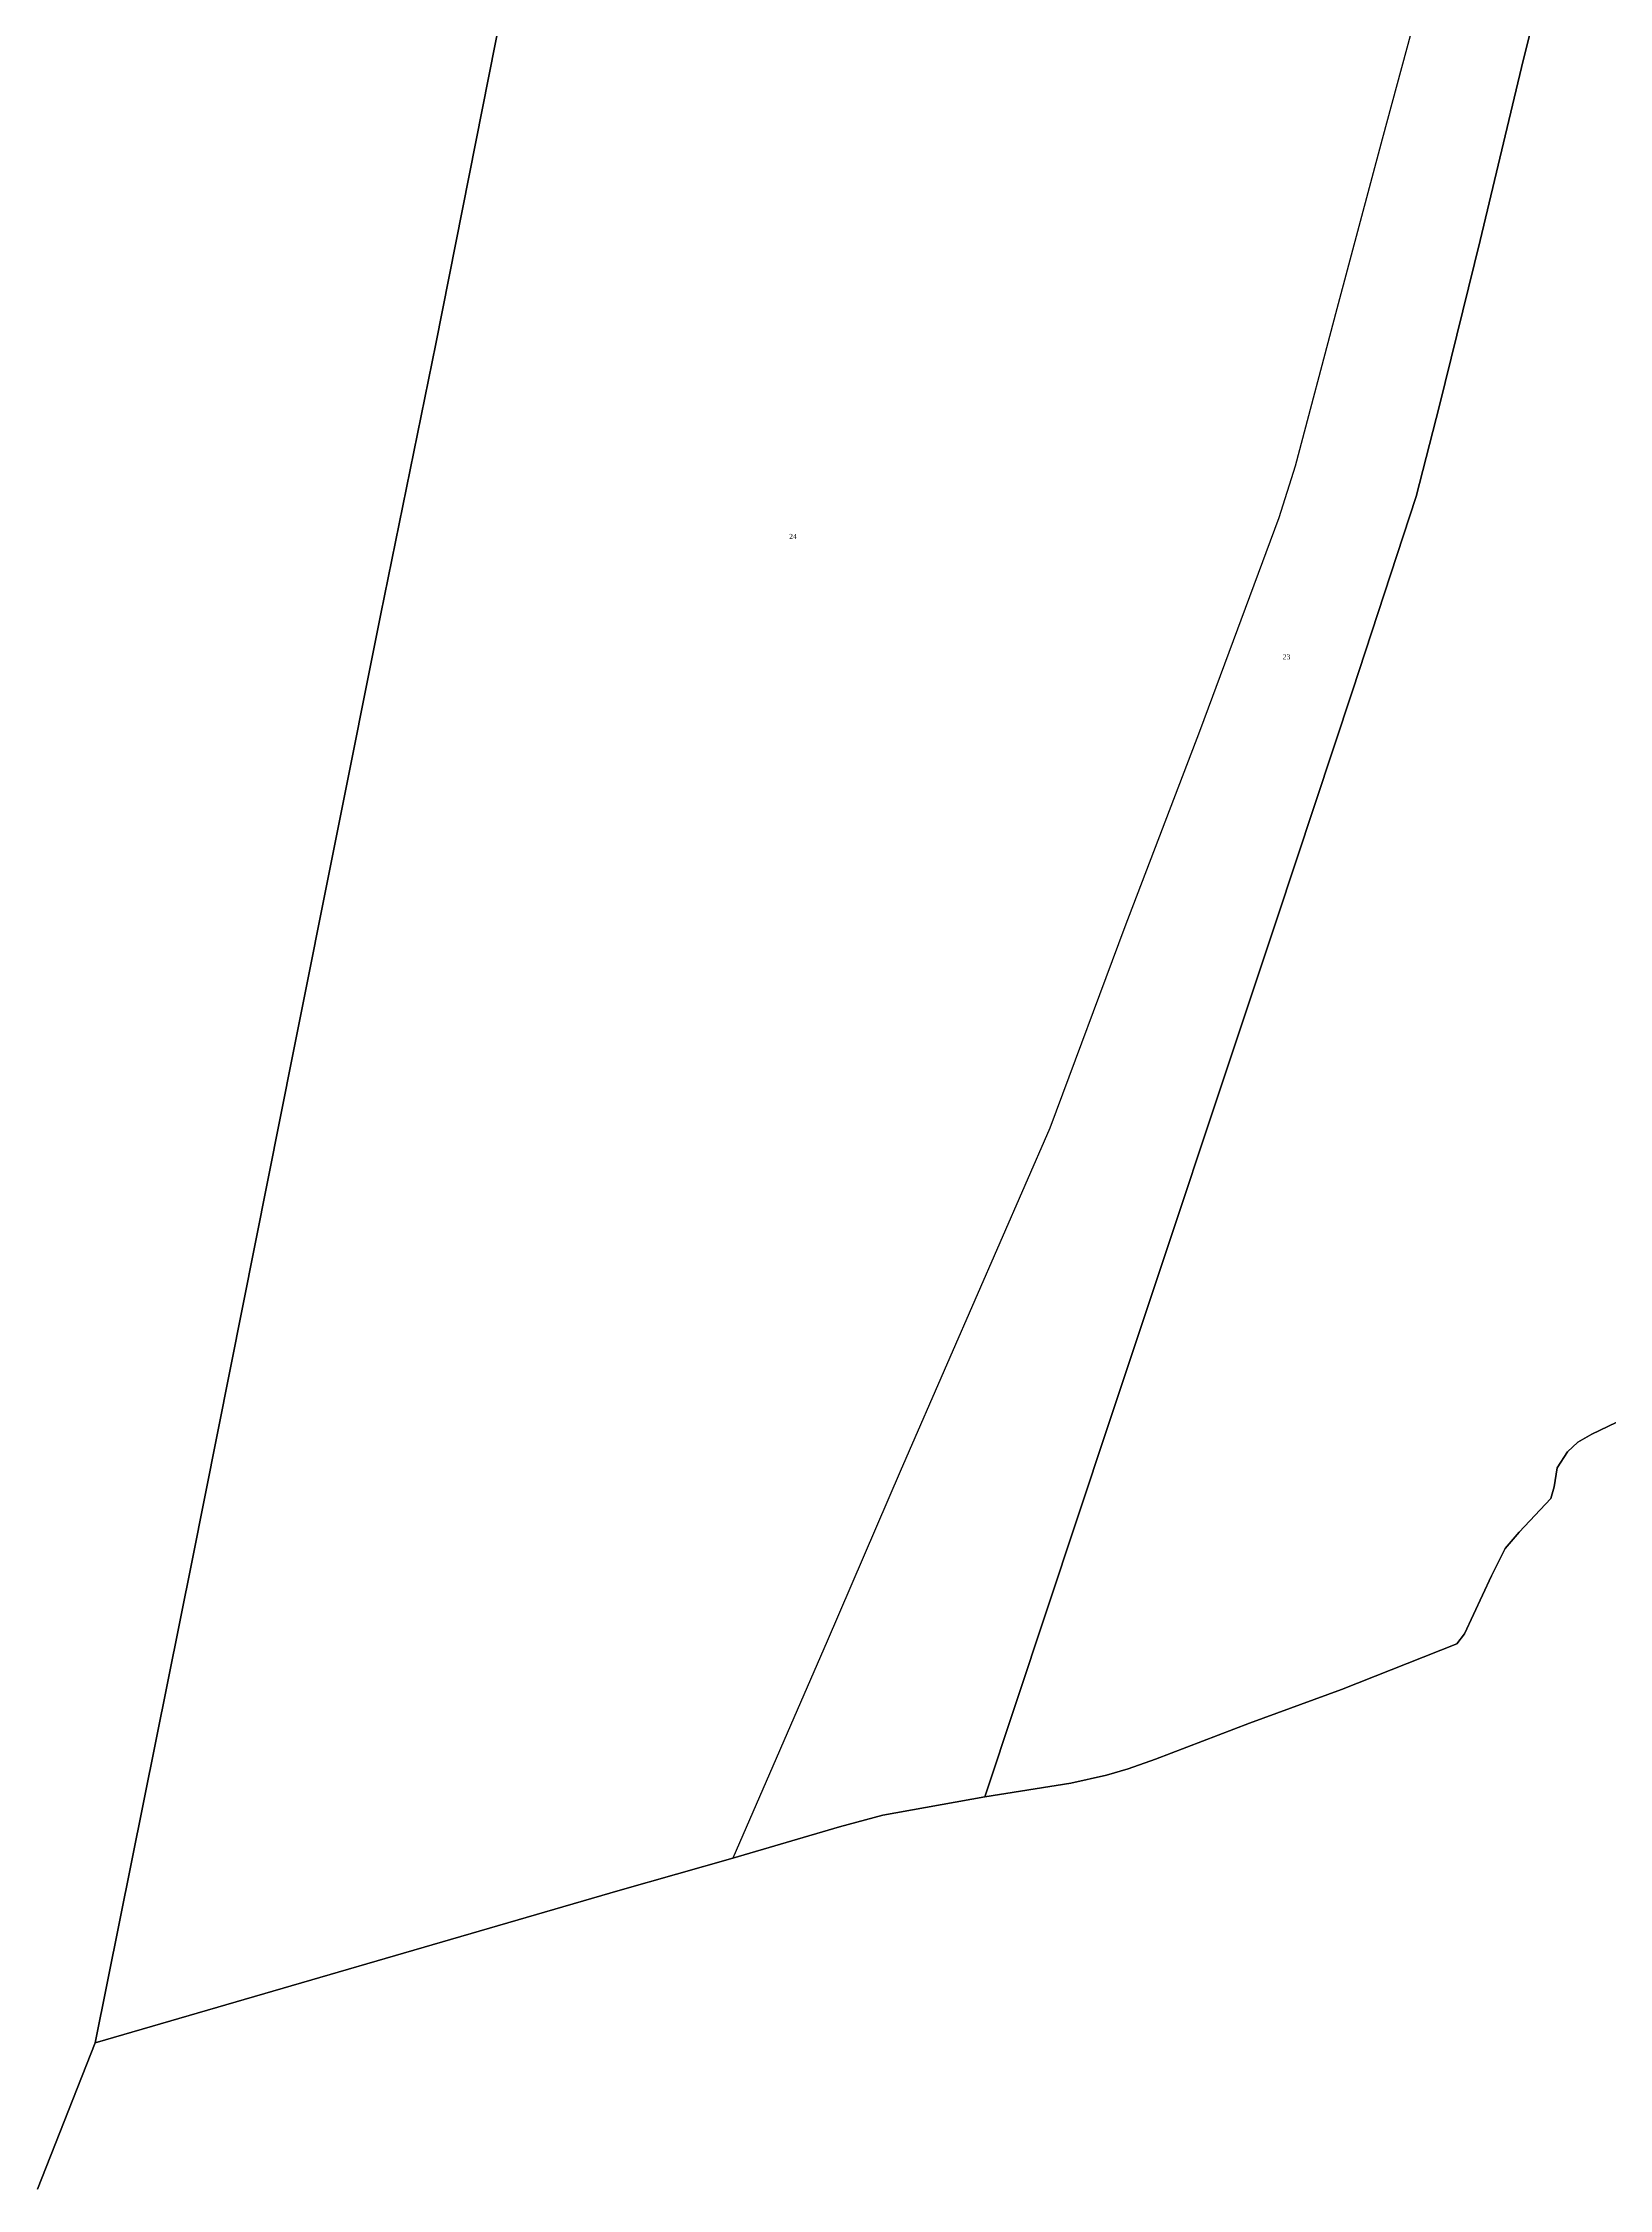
# Model space of a CAD drawing. Extents: x 1205702 to 1209329, y 6150197 to 6152796.
# Drawn here: x 1206989 to 1207611, y 6150340 to 6151192 of the extents above; entities that cross this region are included whole.
import ezdxf

# ---------------------------------------------------------------- set-up
doc = ezdxf.new("R2010")
doc.units = 0
doc.linetypes.add('CONTINU', pattern=[0])
for name, color, linetype in [('1LIEUDIT', 7, 'CONTINU'), ('1PARCELLE', 7, 'CONTINU'), ('1SECTION', 7, 'CONTINU'), ('1SUBDSECT', 7, 'CONTINU'), ('3PARCELLETEX', 7, 'CONTINU')]:
    doc.layers.add(name, color=color, linetype=linetype)
doc.styles.get("Standard").update_dxf_attribs({"font": 'Times New Roman'})

msp = doc.modelspace()

# ---------------------------------------------------------------- linework, layer by layer
at = {"layer": '1LIEUDIT'}
msp.add_lwpolyline([(1206986.91, 6150340.45), (1207009.74, 6150398.47), (1207218.09, 6150459.18), (1207262.91, 6150471.8), (1207305.13, 6150484.26), (1207322.39, 6150488.87), (1207362.8, 6150496.23), (1207397.02, 6150501.64), (1207411.18, 6150504.82), (1207419.77, 6150507.33), (1207430.57, 6150511.17), (1207467.87, 6150525.38), (1207504.46, 6150538.72), (1207550.24, 6150556.97), (1207553.17, 6150560.86), (1207563.9, 6150583.93), (1207569.35, 6150594.8), (1207574.96, 6150601.28), (1207587.47, 6150614.62), (1207588.87, 6150619.18), (1207590.03, 6150626.79), (1207594.09, 6150633.17), (1207598.21, 6150637.04), (1207603.7, 6150640.09), (1207613.37, 6150644.74)], dxfattribs=at)
at = {"layer": '1PARCELLE'}
for points in [[(1207535.86, 6151211.09), (1207520.49, 6151154.24), (1207502.52, 6151086.96), (1207486, 6151024.49), (1207479.5, 6151003.98), (1207448.03, 6150919.09), (1207418.43, 6150841.53), (1207388.69, 6150761.69), (1207348.99, 6150670.64), (1207329.25, 6150625.35), (1207300.29, 6150557.94), (1207262.91, 6150471.8), (1207305.13, 6150484.26), (1207322.39, 6150488.87), (1207362.8, 6150496.23), (1207411.9, 6150643.97), (1207478.72, 6150844.61), (1207508.74, 6150935.31), (1207534.08, 6151012.35), (1207543.36, 6151048.53), (1207559.42, 6151114.07), (1207575.88, 6151182.78), (1207599.28, 6151277.51)], [(1207599.28, 6151277.51), (1207575.88, 6151182.78), (1207559.42, 6151114.07), (1207543.36, 6151048.53), (1207534.08, 6151012.35), (1207508.74, 6150935.31), (1207478.72, 6150844.61), (1207411.9, 6150643.97), (1207362.8, 6150496.23), (1207397.02, 6150501.64), (1207411.18, 6150504.82), (1207419.77, 6150507.33), (1207430.57, 6150511.17), (1207467.87, 6150525.38), (1207504.46, 6150538.72), (1207550.24, 6150556.97), (1207553.17, 6150560.86), (1207563.9, 6150583.93), (1207569.35, 6150594.8), (1207574.96, 6150601.28), (1207587.47, 6150614.62), (1207588.87, 6150619.18), (1207590.03, 6150626.79), (1207594.09, 6150633.17), (1207598.21, 6150637.04), (1207603.7, 6150640.09), (1207613.37, 6150644.74)], [(1207181.93, 6151259.6), (1207144.98, 6151072.96), (1207123.12, 6150965.82), (1207088.4, 6150791.52), (1207048.22, 6150589.98), (1207009.74, 6150398.47), (1206986.91, 6150340.45)], [(1207535.86, 6151211.09), (1207520.49, 6151154.24), (1207502.52, 6151086.96), (1207486, 6151024.49), (1207479.5, 6151003.98), (1207448.03, 6150919.09), (1207418.43, 6150841.53), (1207388.69, 6150761.69), (1207348.99, 6150670.64), (1207329.25, 6150625.35), (1207300.29, 6150557.94), (1207262.91, 6150471.8), (1207218.09, 6150459.18), (1207009.74, 6150398.47), (1207048.22, 6150589.98), (1207088.4, 6150791.52), (1207123.12, 6150965.82), (1207144.98, 6151072.96), (1207181.93, 6151259.6)]]:
    msp.add_lwpolyline(points, dxfattribs=at)
at = {"layer": '1SECTION'}
msp.add_lwpolyline([(1207613.37, 6150644.74), (1207603.7, 6150640.09), (1207598.21, 6150637.04), (1207594.09, 6150633.17), (1207590.03, 6150626.79), (1207588.87, 6150619.18), (1207587.47, 6150614.62), (1207574.96, 6150601.28), (1207569.35, 6150594.8), (1207563.9, 6150583.93), (1207553.17, 6150560.86), (1207550.24, 6150556.97), (1207504.46, 6150538.72), (1207467.87, 6150525.38), (1207430.57, 6150511.17), (1207419.77, 6150507.33), (1207411.18, 6150504.82), (1207397.02, 6150501.64), (1207362.8, 6150496.23), (1207322.39, 6150488.87), (1207305.13, 6150484.26), (1207262.91, 6150471.8), (1207218.09, 6150459.18), (1207009.74, 6150398.47), (1206986.91, 6150340.45)], dxfattribs=at)
at = {"layer": '1SUBDSECT'}
msp.add_lwpolyline([(1207613.37, 6150644.74), (1207603.7, 6150640.09), (1207598.21, 6150637.04), (1207594.09, 6150633.17), (1207590.03, 6150626.79), (1207588.87, 6150619.18), (1207587.47, 6150614.62), (1207574.96, 6150601.28), (1207569.35, 6150594.8), (1207563.9, 6150583.93), (1207553.17, 6150560.86), (1207550.24, 6150556.97), (1207504.46, 6150538.72), (1207467.87, 6150525.38), (1207430.57, 6150511.17), (1207419.77, 6150507.33), (1207411.18, 6150504.82), (1207397.02, 6150501.64), (1207362.8, 6150496.23), (1207322.39, 6150488.87), (1207305.13, 6150484.26), (1207262.91, 6150471.8), (1207218.09, 6150459.18), (1207009.74, 6150398.47), (1206986.91, 6150340.45)], dxfattribs=at)

# ---------------------------------------------------------------- texts
at = {"layer": '3PARCELLETEX'}
for s, p in [('24', (1207285.21, 6150995.57)), ('23', (1207481.06, 6150947.72))]:
    msp.add_text(s, height=2, dxfattribs=at).set_placement(p)

doc.saveas('drawing.dxf')
